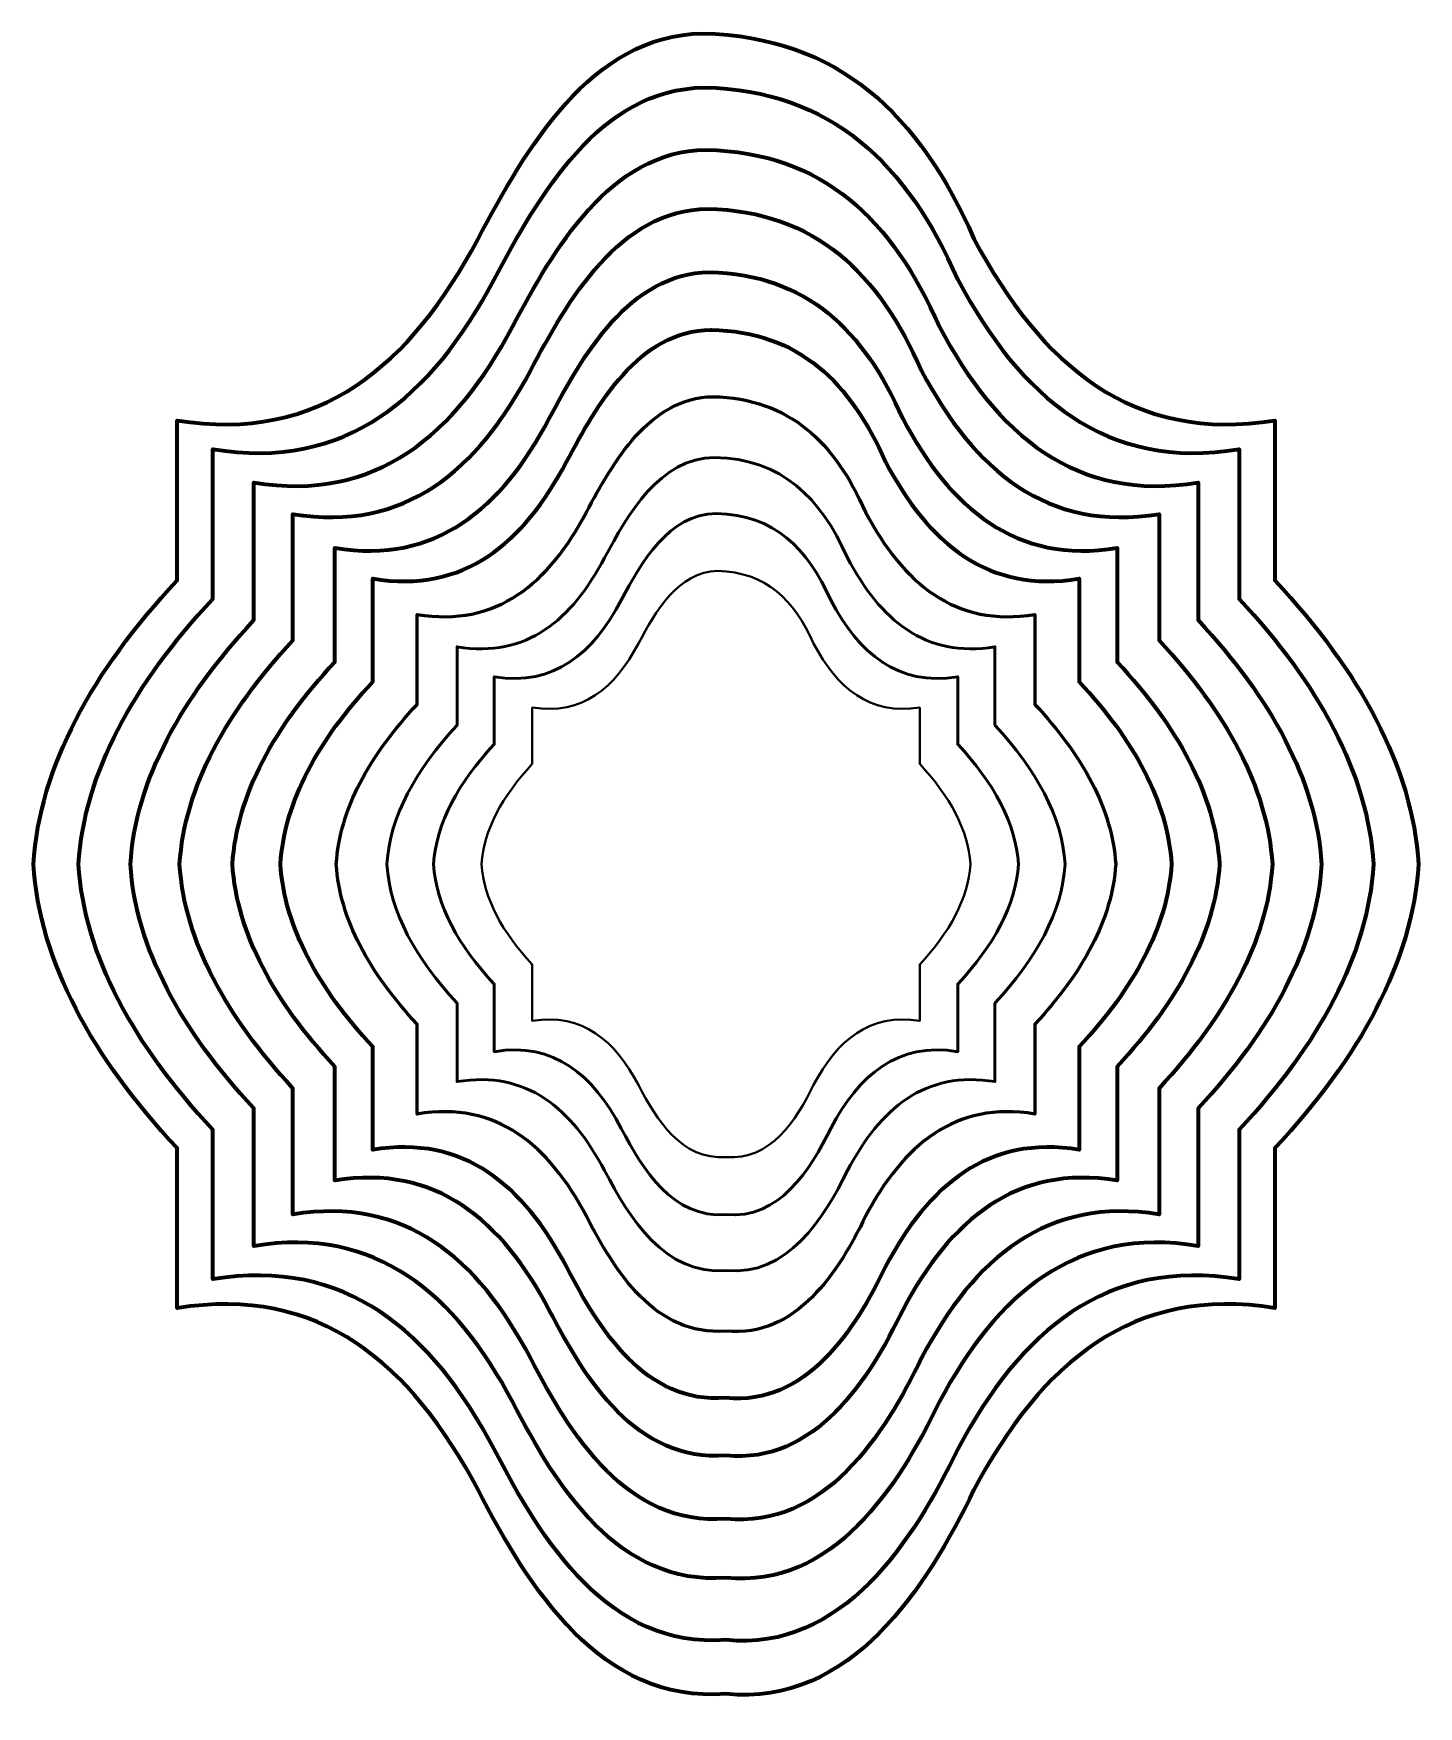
# Model space of a CAD drawing. Header units: centimetres. Extents: x -6.4 to 6.4, y -7.8 to 7.7.
import ezdxf

# ---------------------------------------------------------------- set-up
doc = ezdxf.new("R2010")
doc.units = ezdxf.units.CM
doc.header["$MEASUREMENT"] = 0
doc.layers.add('Layer 1', color=7, linetype='Continuous')

msp = doc.modelspace()

# ---------------------------------------------------------------- linework, layer by layer
at = {"layer": 'Layer 1', "color": 248, "lineweight": 120}
msp.add_open_spline([(-0.21488, 7.6561), (-1.25163, 7.64082), (-1.84821, 6.58486), (-2.28582, 5.76401), (-2.28582, 5.76401), (-2.90638, 4.59645), (-3.74917, 3.87448), (-5.06137, 4.0901), (-5.06137, 4.0901), (-5.06137, 4.0901), (-5.06137, 2.61649), (-5.06137, 2.61649), (-5.06137, 2.61649), (-5.842, 1.77389), (-6.32622, 0.90408), (-6.38475, -0.00168), (-6.38475, -0.00168), (-6.32622, -0.90744), (-5.842, -1.77725), (-5.06137, -2.61985), (-5.06137, -2.61985), (-5.06137, -2.61985), (-5.06137, -4.09346), (-5.06137, -4.09346), (-5.06137, -4.09346), (-3.74917, -3.87784), (-2.90638, -4.59981), (-2.28582, -5.76737), (-2.28582, -5.76737), (-1.81763, -6.67101), (-1.15961, -7.73668), (-0.00028, -7.64873), (-0.00028, -7.64873), (1.14931, -7.76495), (1.84983, -6.66979), (2.28526, -5.76737), (2.28526, -5.76737), (2.90582, -4.59981), (3.74861, -3.87783), (5.06081, -4.09346), (5.06081, -4.09346), (5.06081, -4.09346), (5.06081, -2.61985), (5.06081, -2.61985), (5.06081, -2.61985), (5.84144, -1.77725), (6.32567, -0.90744), (6.38419, -0.00168), (6.38419, -0.00168), (6.32567, 0.90408), (5.84144, 1.77389), (5.06081, 2.61649), (5.06081, 2.61649), (5.06081, 2.61649), (5.06081, 4.0901), (5.06081, 4.0901), (5.06081, 4.0901), (3.74861, 3.87448), (2.90582, 4.59645), (2.28526, 5.76401), (2.28526, 5.76401), (1.78363, 6.90036), (1.0474, 7.62709), (-0.21488, 7.6561)], degree=3, knots=[0, 0, 0, 0, 0.05882353, 0.05882353, 0.05882353, 0.05882353, 0.11764706, 0.11764706, 0.11764706, 0.11764706, 0.17647059, 0.17647059, 0.17647059, 0.17647059, 0.23529412, 0.23529412, 0.23529412, 0.23529412, 0.29411765, 0.29411765, 0.29411765, 0.29411765, 0.35294118, 0.35294118, 0.35294118, 0.35294118, 0.41176471, 0.41176471, 0.41176471, 0.41176471, 0.47058824, 0.47058824, 0.47058824, 0.47058824, 0.52941176, 0.52941176, 0.52941176, 0.52941176, 0.58823529, 0.58823529, 0.58823529, 0.58823529, 0.64705882, 0.64705882, 0.64705882, 0.64705882, 0.70588235, 0.70588235, 0.70588235, 0.70588235, 0.76470588, 0.76470588, 0.76470588, 0.76470588, 0.82352941, 0.82352941, 0.82352941, 0.82352941, 0.88235294, 0.88235294, 0.88235294, 0.88235294, 1, 1, 1, 1], dxfattribs=at)
at = {"layer": 'Layer 1', "color": 238, "lineweight": 106}
msp.add_open_spline([(-0.20092, 7.15793), (-1.17022, 7.14365), (-1.72797, 6.1564), (-2.13712, 5.38895), (-2.13712, 5.38895), (-2.71729, 4.29735), (-3.50525, 3.62235), (-4.73208, 3.82394), (-4.73208, 3.82394), (-4.73208, 3.82394), (-4.73208, 2.4462), (-4.73208, 2.4462), (-4.73208, 2.4462), (-5.46193, 1.65843), (-5.91463, 0.8452), (-5.96936, -0.00163), (-5.96936, -0.00163), (-5.91464, -0.84845), (-5.46193, -1.66167), (-4.73208, -2.44946), (-4.73208, -2.44946), (-4.73208, -2.44946), (-4.73208, -3.8272), (-4.73208, -3.8272), (-4.73208, -3.8272), (-3.50525, -3.62561), (-2.7173, -4.3006), (-2.13712, -5.3922), (-2.13712, -5.3922), (-1.69938, -6.23705), (-1.08419, -7.23339), (-0.00028, -7.15116), (-0.00028, -7.15116), (1.07451, -7.25981), (1.72945, -6.23592), (2.13656, -5.3922), (2.13656, -5.3922), (2.71674, -4.3006), (3.50469, -3.62561), (4.73152, -3.8272), (4.73152, -3.8272), (4.73152, -3.8272), (4.73152, -2.44946), (4.73152, -2.44946), (4.73152, -2.44946), (5.46137, -1.66167), (5.91409, -0.84846), (5.9688, -0.00163), (5.9688, -0.00163), (5.91409, 0.84519), (5.46137, 1.65842), (4.73152, 2.4462), (4.73152, 2.4462), (4.73152, 2.4462), (4.73152, 3.82394), (4.73152, 3.82394), (4.73152, 3.82394), (3.50469, 3.62235), (2.71674, 4.29735), (2.13656, 5.38895), (2.13656, 5.38895), (1.66756, 6.45136), (0.97923, 7.13082), (-0.20092, 7.15793)], degree=3, knots=[0, 0, 0, 0, 0.05882353, 0.05882353, 0.05882353, 0.05882353, 0.11764706, 0.11764706, 0.11764706, 0.11764706, 0.17647059, 0.17647059, 0.17647059, 0.17647059, 0.23529412, 0.23529412, 0.23529412, 0.23529412, 0.29411765, 0.29411765, 0.29411765, 0.29411765, 0.35294118, 0.35294118, 0.35294118, 0.35294118, 0.41176471, 0.41176471, 0.41176471, 0.41176471, 0.47058824, 0.47058824, 0.47058824, 0.47058824, 0.52941176, 0.52941176, 0.52941176, 0.52941176, 0.58823529, 0.58823529, 0.58823529, 0.58823529, 0.64705882, 0.64705882, 0.64705882, 0.64705882, 0.70588235, 0.70588235, 0.70588235, 0.70588235, 0.76470588, 0.76470588, 0.76470588, 0.76470588, 0.82352941, 0.82352941, 0.82352941, 0.82352941, 0.88235294, 0.88235294, 0.88235294, 0.88235294, 1, 1, 1, 1], dxfattribs=at)
at = {"layer": 'Layer 1', "color": 236, "lineweight": 100}
msp.add_open_spline([(-0.18485, 6.58414), (-1.07644, 6.57099), (-1.58951, 5.66288), (-1.96584, 4.95695), (-1.96584, 4.95695), (-2.49951, 3.95284), (-3.22431, 3.33196), (-4.35281, 3.51739), (-4.35281, 3.51739), (-4.35281, 3.51739), (-4.35281, 2.25009), (-4.35281, 2.25009), (-4.35281, 2.25009), (-5.02414, 1.52546), (-5.44057, 0.77741), (-5.4909, -0.00154), (-5.4909, -0.00154), (-5.44057, -0.78048), (-5.02414, -1.52851), (-4.35281, -2.25314), (-4.35281, -2.25314), (-4.35281, -2.25314), (-4.35281, -3.52046), (-4.35281, -3.52046), (-4.35281, -3.52046), (-3.22431, -3.33502), (-2.49951, -3.95591), (-1.96584, -4.96), (-1.96584, -4.96), (-1.5632, -5.73713), (-0.99732, -6.6536), (-0.00028, -6.57798), (-0.00028, -6.57798), (0.98835, -6.67792), (1.59079, -5.73609), (1.96529, -4.96), (1.96529, -4.96), (2.49896, -3.9559), (3.22374, -3.33502), (4.35223, -3.52046), (4.35223, -3.52046), (4.35223, -3.52046), (4.35223, -2.25314), (4.35223, -2.25314), (4.35223, -2.25314), (5.02358, -1.52851), (5.44003, -0.78047), (5.49034, -0.00154), (5.49034, -0.00154), (5.44003, 0.77741), (5.02358, 1.52546), (4.35223, 2.25009), (4.35223, 2.25009), (4.35223, 2.25009), (4.35223, 3.51739), (4.35223, 3.51739), (4.35223, 3.51739), (3.22374, 3.33196), (2.49896, 3.95284), (1.96529, 4.95695), (1.96529, 4.95695), (1.53386, 5.93419), (0.90071, 6.5592), (-0.18485, 6.58414)], degree=3, knots=[0, 0, 0, 0, 0.05882353, 0.05882353, 0.05882353, 0.05882353, 0.11764706, 0.11764706, 0.11764706, 0.11764706, 0.17647059, 0.17647059, 0.17647059, 0.17647059, 0.23529412, 0.23529412, 0.23529412, 0.23529412, 0.29411765, 0.29411765, 0.29411765, 0.29411765, 0.35294118, 0.35294118, 0.35294118, 0.35294118, 0.41176471, 0.41176471, 0.41176471, 0.41176471, 0.47058824, 0.47058824, 0.47058824, 0.47058824, 0.52941176, 0.52941176, 0.52941176, 0.52941176, 0.58823529, 0.58823529, 0.58823529, 0.58823529, 0.64705882, 0.64705882, 0.64705882, 0.64705882, 0.70588235, 0.70588235, 0.70588235, 0.70588235, 0.76470588, 0.76470588, 0.76470588, 0.76470588, 0.82352941, 0.82352941, 0.82352941, 0.82352941, 0.88235294, 0.88235294, 0.88235294, 0.88235294, 1, 1, 1, 1], dxfattribs=at)
at = {"layer": 'Layer 1', "color": 234, "lineweight": 90}
msp.add_open_spline([(-0.16959, 6.03993), (-0.9875, 6.02786), (-1.45817, 5.1948), (-1.8034, 4.54722), (-1.8034, 4.54722), (-2.29296, 3.62611), (-2.95784, 3.05653), (-3.99308, 3.22663), (-3.99308, 3.22663), (-3.99308, 3.22663), (-3.99308, 2.06406), (-3.99308, 2.06406), (-3.99308, 2.06406), (-4.60893, 1.39933), (-4.99094, 0.71311), (-5.0371, -0.00146), (-5.0371, -0.00146), (-4.99094, -0.71603), (-4.60893, -1.40224), (-3.99308, -2.06698), (-3.99308, -2.06698), (-3.99308, -2.06698), (-3.99308, -3.22956), (-3.99308, -3.22956), (-3.99308, -3.22956), (-2.95784, -3.05943), (-2.29296, -3.62901), (-1.8034, -4.55013), (-1.8034, -4.55013), (-1.43403, -5.26303), (-0.9149, -6.10375), (-0.00028, -6.03438), (-0.00028, -6.03438), (0.90664, -6.12607), (1.45929, -5.26208), (1.80283, -4.55013), (1.80283, -4.55013), (2.29239, -3.62901), (2.95727, -3.05944), (3.9925, -3.22956), (3.9925, -3.22956), (3.9925, -3.22956), (3.9925, -2.06698), (3.9925, -2.06698), (3.9925, -2.06698), (4.60837, -1.40223), (4.99039, -0.71603), (5.03654, -0.00146), (5.03654, -0.00146), (4.99039, 0.71311), (4.60837, 1.39933), (3.9925, 2.06406), (3.9925, 2.06406), (3.9925, 2.06406), (3.9925, 3.22663), (3.9925, 3.22663), (3.9925, 3.22663), (2.95727, 3.05653), (2.29239, 3.6261), (1.80283, 4.54722), (1.80283, 4.54722), (1.40707, 5.44369), (0.82626, 6.01705), (-0.16959, 6.03993)], degree=3, knots=[0, 0, 0, 0, 0.05882353, 0.05882353, 0.05882353, 0.05882353, 0.11764706, 0.11764706, 0.11764706, 0.11764706, 0.17647059, 0.17647059, 0.17647059, 0.17647059, 0.23529412, 0.23529412, 0.23529412, 0.23529412, 0.29411765, 0.29411765, 0.29411765, 0.29411765, 0.35294118, 0.35294118, 0.35294118, 0.35294118, 0.41176471, 0.41176471, 0.41176471, 0.41176471, 0.47058824, 0.47058824, 0.47058824, 0.47058824, 0.52941176, 0.52941176, 0.52941176, 0.52941176, 0.58823529, 0.58823529, 0.58823529, 0.58823529, 0.64705882, 0.64705882, 0.64705882, 0.64705882, 0.70588235, 0.70588235, 0.70588235, 0.70588235, 0.76470588, 0.76470588, 0.76470588, 0.76470588, 0.82352941, 0.82352941, 0.82352941, 0.82352941, 0.88235294, 0.88235294, 0.88235294, 0.88235294, 1, 1, 1, 1], dxfattribs=at)
at = {"layer": 'Layer 1', "color": 232, "lineweight": 80}
msp.add_open_spline([(-0.15323, 5.45587), (-0.89205, 5.44497), (-1.31722, 4.69246), (-1.62905, 4.1075), (-1.62905, 4.1075), (-2.07128, 3.27544), (-2.67188, 2.76094), (-3.60701, 2.9146), (-3.60701, 2.9146), (-3.60701, 2.9146), (-3.60701, 1.86444), (-3.60701, 1.86444), (-3.60701, 1.86444), (-4.16332, 1.26397), (-4.50839, 0.6441), (-4.55009, -0.00137), (-4.55009, -0.00137), (-4.50839, -0.64685), (-4.16332, -1.26671), (-3.60701, -1.86718), (-3.60701, -1.86718), (-3.60701, -1.86718), (-3.60701, -2.91736), (-3.60701, -2.91736), (-3.60701, -2.91736), (-2.67187, -2.76368), (-2.07128, -3.27818), (-1.62905, -4.11024), (-1.62905, -4.11024), (-1.2954, -4.7542), (-0.82648, -5.51364), (-0.00028, -5.45097), (-0.00028, -5.45097), (0.81895, -5.5338), (1.31817, -4.75334), (1.62849, -4.11024), (1.62849, -4.11024), (2.0707, -3.27818), (2.67132, -2.76368), (3.60643, -2.91736), (3.60643, -2.91736), (3.60643, -2.91736), (3.60643, -1.86718), (3.60643, -1.86718), (3.60643, -1.86718), (4.16278, -1.26671), (4.50785, -0.64685), (4.54953, -0.00137), (4.54953, -0.00137), (4.50785, 0.6441), (4.16277, 1.26397), (3.60643, 1.86444), (3.60643, 1.86444), (3.60643, 1.86444), (3.60643, 2.9146), (3.60643, 2.9146), (3.60643, 2.9146), (2.67132, 2.76094), (2.0707, 3.27544), (1.62849, 4.1075), (1.62849, 4.1075), (1.27099, 4.91728), (0.74634, 5.43521), (-0.15323, 5.45587)], degree=3, knots=[0, 0, 0, 0, 0.05882353, 0.05882353, 0.05882353, 0.05882353, 0.11764706, 0.11764706, 0.11764706, 0.11764706, 0.17647059, 0.17647059, 0.17647059, 0.17647059, 0.23529412, 0.23529412, 0.23529412, 0.23529412, 0.29411765, 0.29411765, 0.29411765, 0.29411765, 0.35294118, 0.35294118, 0.35294118, 0.35294118, 0.41176471, 0.41176471, 0.41176471, 0.41176471, 0.47058824, 0.47058824, 0.47058824, 0.47058824, 0.52941176, 0.52941176, 0.52941176, 0.52941176, 0.58823529, 0.58823529, 0.58823529, 0.58823529, 0.64705882, 0.64705882, 0.64705882, 0.64705882, 0.70588235, 0.70588235, 0.70588235, 0.70588235, 0.76470588, 0.76470588, 0.76470588, 0.76470588, 0.82352941, 0.82352941, 0.82352941, 0.82352941, 0.88235294, 0.88235294, 0.88235294, 0.88235294, 1, 1, 1, 1], dxfattribs=at)
at = {"layer": 'Layer 1', "color": 230, "lineweight": 70}
msp.add_open_spline([(-0.13834, 4.9251), (-0.80531, 4.91527), (-1.18911, 4.23595), (-1.47063, 3.7079), (-1.47063, 3.7079), (-1.86983, 2.95677), (-2.41202, 2.49233), (-3.25618, 2.63103), (-3.25618, 2.63103), (-3.25618, 2.63103), (-3.25618, 1.68302), (-3.25618, 1.68302), (-3.25618, 1.68302), (-3.75838, 1.14096), (-4.06988, 0.58139), (-4.10752, -0.0013), (-4.10752, -0.0013), (-4.06988, -0.58399), (-3.75837, -1.14355), (-3.25618, -1.68562), (-3.25618, -1.68562), (-3.25618, -1.68562), (-3.25618, -2.63364), (-3.25618, -2.63364), (-3.25618, -2.63364), (-2.41201, -2.49491), (-1.86983, -2.95936), (-1.47063, -3.71048), (-1.47063, -3.71048), (-1.16942, -4.2918), (-0.74612, -4.97737), (-0.00028, -4.92079), (-0.00028, -4.92079), (0.73925, -4.99556), (1.18991, -4.29102), (1.47004, -3.71048), (1.47004, -3.71048), (1.86925, -2.95935), (2.41144, -2.49491), (3.25559, -2.63364), (3.25559, -2.63364), (3.25559, -2.63364), (3.25559, -1.68562), (3.25559, -1.68562), (3.25559, -1.68562), (3.75781, -1.14356), (4.06931, -0.584), (4.10694, -0.0013), (4.10694, -0.0013), (4.06931, 0.58138), (3.7578, 1.14095), (3.25559, 1.68302), (3.25559, 1.68302), (3.25559, 1.68302), (3.25559, 2.63103), (3.25559, 2.63103), (3.25559, 2.63103), (2.41143, 2.49232), (1.86925, 2.95677), (1.47004, 3.7079), (1.47004, 3.7079), (1.14733, 4.43892), (0.6737, 4.90646), (-0.13835, 4.9251), (-0.13835, 4.9251), (-0.13835, 4.9251), (-0.13834, 4.9251), (-0.13834, 4.9251)], degree=3, knots=[0, 0, 0, 0, 0.05555556, 0.05555556, 0.05555556, 0.05555556, 0.11111111, 0.11111111, 0.11111111, 0.11111111, 0.16666667, 0.16666667, 0.16666667, 0.16666667, 0.22222222, 0.22222222, 0.22222222, 0.22222222, 0.27777778, 0.27777778, 0.27777778, 0.27777778, 0.33333333, 0.33333333, 0.33333333, 0.33333333, 0.38888889, 0.38888889, 0.38888889, 0.38888889, 0.44444444, 0.44444444, 0.44444444, 0.44444444, 0.5, 0.5, 0.5, 0.5, 0.55555556, 0.55555556, 0.55555556, 0.55555556, 0.61111111, 0.61111111, 0.61111111, 0.61111111, 0.66666667, 0.66666667, 0.66666667, 0.66666667, 0.72222222, 0.72222222, 0.72222222, 0.72222222, 0.77777778, 0.77777778, 0.77777778, 0.77777778, 0.83333333, 0.83333333, 0.83333333, 0.83333333, 0.88888889, 0.88888889, 0.88888889, 0.88888889, 1, 1, 1, 1], dxfattribs=at)
at = {"layer": 'Layer 1', "color": 230, "lineweight": 60}
msp.add_open_spline([(-0.12105, 4.30826), (-0.70449, 4.29966), (-1.04023, 3.70542), (-1.28649, 3.24349), (-1.28649, 3.24349), (-1.63569, 2.58642), (-2.10999, 2.18014), (-2.84844, 2.30149), (-2.84844, 2.30149), (-2.84844, 2.30149), (-2.84844, 1.47219), (-2.84844, 1.47219), (-2.84844, 1.47219), (-3.28774, 0.998), (-3.56024, 0.50851), (-3.59317, -0.00121), (-3.59317, -0.00121), (-3.56024, -0.51093), (-3.28775, -1.00042), (-2.84844, -1.47461), (-2.84844, -1.47461), (-2.84844, -1.47461), (-2.84844, -2.30391), (-2.84844, -2.30391), (-2.84844, -2.30391), (-2.10998, -2.18255), (-1.63569, -2.58884), (-1.28649, -3.2459), (-1.28649, -3.2459), (-1.02299, -3.75443), (-0.65269, -4.35414), (-0.00026, -4.30465), (-0.00026, -4.30465), (0.64667, -4.37006), (1.04088, -3.75374), (1.28593, -3.2459), (1.28593, -3.2459), (1.63515, -2.58883), (2.10944, -2.18255), (2.84788, -2.30391), (2.84788, -2.30391), (2.84788, -2.30391), (2.84788, -1.47461), (2.84788, -1.47461), (2.84788, -1.47461), (3.28721, -1.00042), (3.55969, -0.51093), (3.59262, -0.00121), (3.59262, -0.00121), (3.55969, 0.50851), (3.28721, 0.998), (2.84788, 1.47219), (2.84788, 1.47219), (2.84788, 1.47219), (2.84788, 2.30149), (2.84788, 2.30149), (2.84788, 2.30149), (2.10944, 2.18014), (1.63514, 2.58643), (1.28593, 3.24349), (1.28593, 3.24349), (1.00363, 3.88296), (0.5893, 4.29196), (-0.12105, 4.30826)], degree=3, knots=[0, 0, 0, 0, 0.05882353, 0.05882353, 0.05882353, 0.05882353, 0.11764706, 0.11764706, 0.11764706, 0.11764706, 0.17647059, 0.17647059, 0.17647059, 0.17647059, 0.23529412, 0.23529412, 0.23529412, 0.23529412, 0.29411765, 0.29411765, 0.29411765, 0.29411765, 0.35294118, 0.35294118, 0.35294118, 0.35294118, 0.41176471, 0.41176471, 0.41176471, 0.41176471, 0.47058824, 0.47058824, 0.47058824, 0.47058824, 0.52941176, 0.52941176, 0.52941176, 0.52941176, 0.58823529, 0.58823529, 0.58823529, 0.58823529, 0.64705882, 0.64705882, 0.64705882, 0.64705882, 0.70588235, 0.70588235, 0.70588235, 0.70588235, 0.76470588, 0.76470588, 0.76470588, 0.76470588, 0.82352941, 0.82352941, 0.82352941, 0.82352941, 0.88235294, 0.88235294, 0.88235294, 0.88235294, 1, 1, 1, 1], dxfattribs=at)
at = {"layer": 'Layer 1', "color": 241, "lineweight": 53}
msp.add_open_spline([(-0.10537, 3.74899), (-0.61308, 3.7415), (-0.90524, 3.22439), (-1.11954, 2.82243), (-1.11954, 2.82243), (-1.42343, 2.25064), (-1.83616, 1.8971), (-2.47877, 2.00269), (-2.47877, 2.00269), (-2.47877, 2.00269), (-2.47877, 1.28105), (-2.47877, 1.28105), (-2.47877, 1.28105), (-2.86105, 0.8684), (-3.09817, 0.44245), (-3.12683, -0.00112), (-3.12683, -0.00112), (-3.09817, -0.44468), (-2.86105, -0.87063), (-2.47877, -1.28327), (-2.47877, -1.28327), (-2.47877, -1.28327), (-2.47877, -2.00494), (-2.47877, -2.00494), (-2.47877, -2.00494), (-1.83616, -1.89933), (-1.42343, -2.25289), (-1.11954, -2.82466), (-1.11954, -2.82466), (-0.89025, -3.26718), (-0.56801, -3.78905), (-0.00027, -3.74598), (-0.00027, -3.74598), (0.56269, -3.80291), (0.90574, -3.26658), (1.11898, -2.82466), (1.11898, -2.82466), (1.42286, -2.25289), (1.8356, -1.89933), (2.47819, -2.00494), (2.47819, -2.00494), (2.47819, -2.00494), (2.47819, -1.28327), (2.47819, -1.28327), (2.47819, -1.28327), (2.86049, -0.87062), (3.09762, -0.44468), (3.12627, -0.00112), (3.12627, -0.00112), (3.09762, 0.44244), (2.86049, 0.8684), (2.47819, 1.28105), (2.47819, 1.28105), (2.47819, 1.28105), (2.47819, 2.00269), (2.47819, 2.00269), (2.47819, 2.00269), (1.8356, 1.8971), (1.42286, 2.25065), (1.11898, 2.82243), (1.11898, 2.82243), (0.87332, 3.37889), (0.51278, 3.73481), (-0.10537, 3.74899)], degree=3, knots=[0, 0, 0, 0, 0.05882353, 0.05882353, 0.05882353, 0.05882353, 0.11764706, 0.11764706, 0.11764706, 0.11764706, 0.17647059, 0.17647059, 0.17647059, 0.17647059, 0.23529412, 0.23529412, 0.23529412, 0.23529412, 0.29411765, 0.29411765, 0.29411765, 0.29411765, 0.35294118, 0.35294118, 0.35294118, 0.35294118, 0.41176471, 0.41176471, 0.41176471, 0.41176471, 0.47058824, 0.47058824, 0.47058824, 0.47058824, 0.52941176, 0.52941176, 0.52941176, 0.52941176, 0.58823529, 0.58823529, 0.58823529, 0.58823529, 0.64705882, 0.64705882, 0.64705882, 0.64705882, 0.70588235, 0.70588235, 0.70588235, 0.70588235, 0.76470588, 0.76470588, 0.76470588, 0.76470588, 0.82352941, 0.82352941, 0.82352941, 0.82352941, 0.88235294, 0.88235294, 0.88235294, 0.88235294, 1, 1, 1, 1], dxfattribs=at)
at = {"layer": 'Layer 1', "color": 231, "lineweight": 50}
msp.add_open_spline([(-0.09091, 3.23257), (-0.5287, 3.22611), (-0.78063, 2.78022), (-0.96541, 2.43362), (-0.96541, 2.43362), (-1.22744, 1.94058), (-1.58332, 1.63573), (-2.13743, 1.72678), (-2.13743, 1.72678), (-2.13743, 1.72678), (-2.13743, 1.10452), (-2.13743, 1.10452), (-2.13743, 1.10452), (-2.46706, 0.74871), (-2.67153, 0.38141), (-2.69622, -0.00105), (-2.69622, -0.00105), (-2.67152, -0.38353), (-2.46706, -0.7508), (-2.13743, -1.10662), (-2.13743, -1.10662), (-2.13743, -1.10662), (-2.13743, -1.72889), (-2.13743, -1.72889), (-2.13743, -1.72889), (-1.58332, -1.63783), (-1.22744, -1.94269), (-0.96541, -2.43571), (-0.96541, -2.43571), (-0.7677, -2.81728), (-0.48984, -3.26728), (-0.00029, -3.23013), (-0.00029, -3.23013), (0.48514, -3.27923), (0.78095, -2.81676), (0.96481, -2.43571), (0.96481, -2.43571), (1.22683, -1.94269), (1.58272, -1.63783), (2.13681, -1.72889), (2.13681, -1.72889), (2.13681, -1.72889), (2.13681, -1.10662), (2.13681, -1.10662), (2.13681, -1.10662), (2.46646, -0.7508), (2.67094, -0.38352), (2.69564, -0.00105), (2.69564, -0.00105), (2.67094, 0.38141), (2.46647, 0.74871), (2.13681, 1.10452), (2.13681, 1.10452), (2.13681, 1.10452), (2.13681, 1.72678), (2.13681, 1.72678), (2.13681, 1.72678), (1.58272, 1.63573), (1.22683, 1.94058), (0.96481, 2.43362), (0.96481, 2.43362), (0.75298, 2.91343), (0.4421, 3.22033), (-0.09092, 3.23257), (-0.09092, 3.23257), (-0.09092, 3.23257), (-0.09091, 3.23257), (-0.09091, 3.23257)], degree=3, knots=[0, 0, 0, 0, 0.05555556, 0.05555556, 0.05555556, 0.05555556, 0.11111111, 0.11111111, 0.11111111, 0.11111111, 0.16666667, 0.16666667, 0.16666667, 0.16666667, 0.22222222, 0.22222222, 0.22222222, 0.22222222, 0.27777778, 0.27777778, 0.27777778, 0.27777778, 0.33333333, 0.33333333, 0.33333333, 0.33333333, 0.38888889, 0.38888889, 0.38888889, 0.38888889, 0.44444444, 0.44444444, 0.44444444, 0.44444444, 0.5, 0.5, 0.5, 0.5, 0.55555556, 0.55555556, 0.55555556, 0.55555556, 0.61111111, 0.61111111, 0.61111111, 0.61111111, 0.66666667, 0.66666667, 0.66666667, 0.66666667, 0.72222222, 0.72222222, 0.72222222, 0.72222222, 0.77777778, 0.77777778, 0.77777778, 0.77777778, 0.83333333, 0.83333333, 0.83333333, 0.83333333, 0.88888889, 0.88888889, 0.88888889, 0.88888889, 1, 1, 1, 1], dxfattribs=at)
at = {"layer": 'Layer 1', "color": 231, "lineweight": 40}
msp.add_open_spline([(-0.07603, 2.70181), (-0.44194, 2.69641), (-0.65253, 2.32371), (-0.80698, 2.03401), (-0.80698, 2.03401), (-1.02599, 1.62192), (-1.32345, 1.36711), (-1.78659, 1.44321), (-1.78659, 1.44321), (-1.78659, 1.44321), (-1.78659, 0.9231), (-1.78659, 0.9231), (-1.78659, 0.9231), (-2.06211, 0.6257), (-2.23301, 0.31871), (-2.25365, -0.00098), (-2.25365, -0.00098), (-2.23301, -0.32067), (-2.06211, -0.62765), (-1.78659, -0.92505), (-1.78659, -0.92505), (-1.78659, -0.92505), (-1.78659, -1.44518), (-1.78659, -1.44518), (-1.78659, -1.44518), (-1.32345, -1.36906), (-1.02599, -1.62388), (-0.80698, -2.03596), (-0.80698, -2.03596), (-0.64172, -2.35489), (-0.40948, -2.731), (-0.00029, -2.69996), (-0.00029, -2.69996), (0.40545, -2.741), (0.65269, -2.35445), (0.80637, -2.03596), (0.80637, -2.03596), (1.02539, -1.62387), (1.32285, -1.36905), (1.78597, -1.44518), (1.78597, -1.44518), (1.78597, -1.44518), (1.78597, -0.92505), (1.78597, -0.92505), (1.78597, -0.92505), (2.06151, -0.62765), (2.23243, -0.32067), (2.25306, -0.00098), (2.25306, -0.00098), (2.23242, 0.31871), (2.06151, 0.6257), (1.78597, 0.9231), (1.78597, 0.9231), (1.78597, 0.9231), (1.78597, 1.44321), (1.78597, 1.44321), (1.78597, 1.44321), (1.32285, 1.36711), (1.02539, 1.62192), (0.80637, 2.03401), (0.80637, 2.03401), (0.62932, 2.43505), (0.36948, 2.69158), (-0.07604, 2.70181), (-0.07604, 2.70181), (-0.07604, 2.70181), (-0.07603, 2.70181), (-0.07603, 2.70181)], degree=3, knots=[0, 0, 0, 0, 0.05555556, 0.05555556, 0.05555556, 0.05555556, 0.11111111, 0.11111111, 0.11111111, 0.11111111, 0.16666667, 0.16666667, 0.16666667, 0.16666667, 0.22222222, 0.22222222, 0.22222222, 0.22222222, 0.27777778, 0.27777778, 0.27777778, 0.27777778, 0.33333333, 0.33333333, 0.33333333, 0.33333333, 0.38888889, 0.38888889, 0.38888889, 0.38888889, 0.44444444, 0.44444444, 0.44444444, 0.44444444, 0.5, 0.5, 0.5, 0.5, 0.55555556, 0.55555556, 0.55555556, 0.55555556, 0.61111111, 0.61111111, 0.61111111, 0.61111111, 0.66666667, 0.66666667, 0.66666667, 0.66666667, 0.72222222, 0.72222222, 0.72222222, 0.72222222, 0.77777778, 0.77777778, 0.77777778, 0.77777778, 0.83333333, 0.83333333, 0.83333333, 0.83333333, 0.88888889, 0.88888889, 0.88888889, 0.88888889, 1, 1, 1, 1], dxfattribs=at)

doc.saveas('drawing.dxf')
